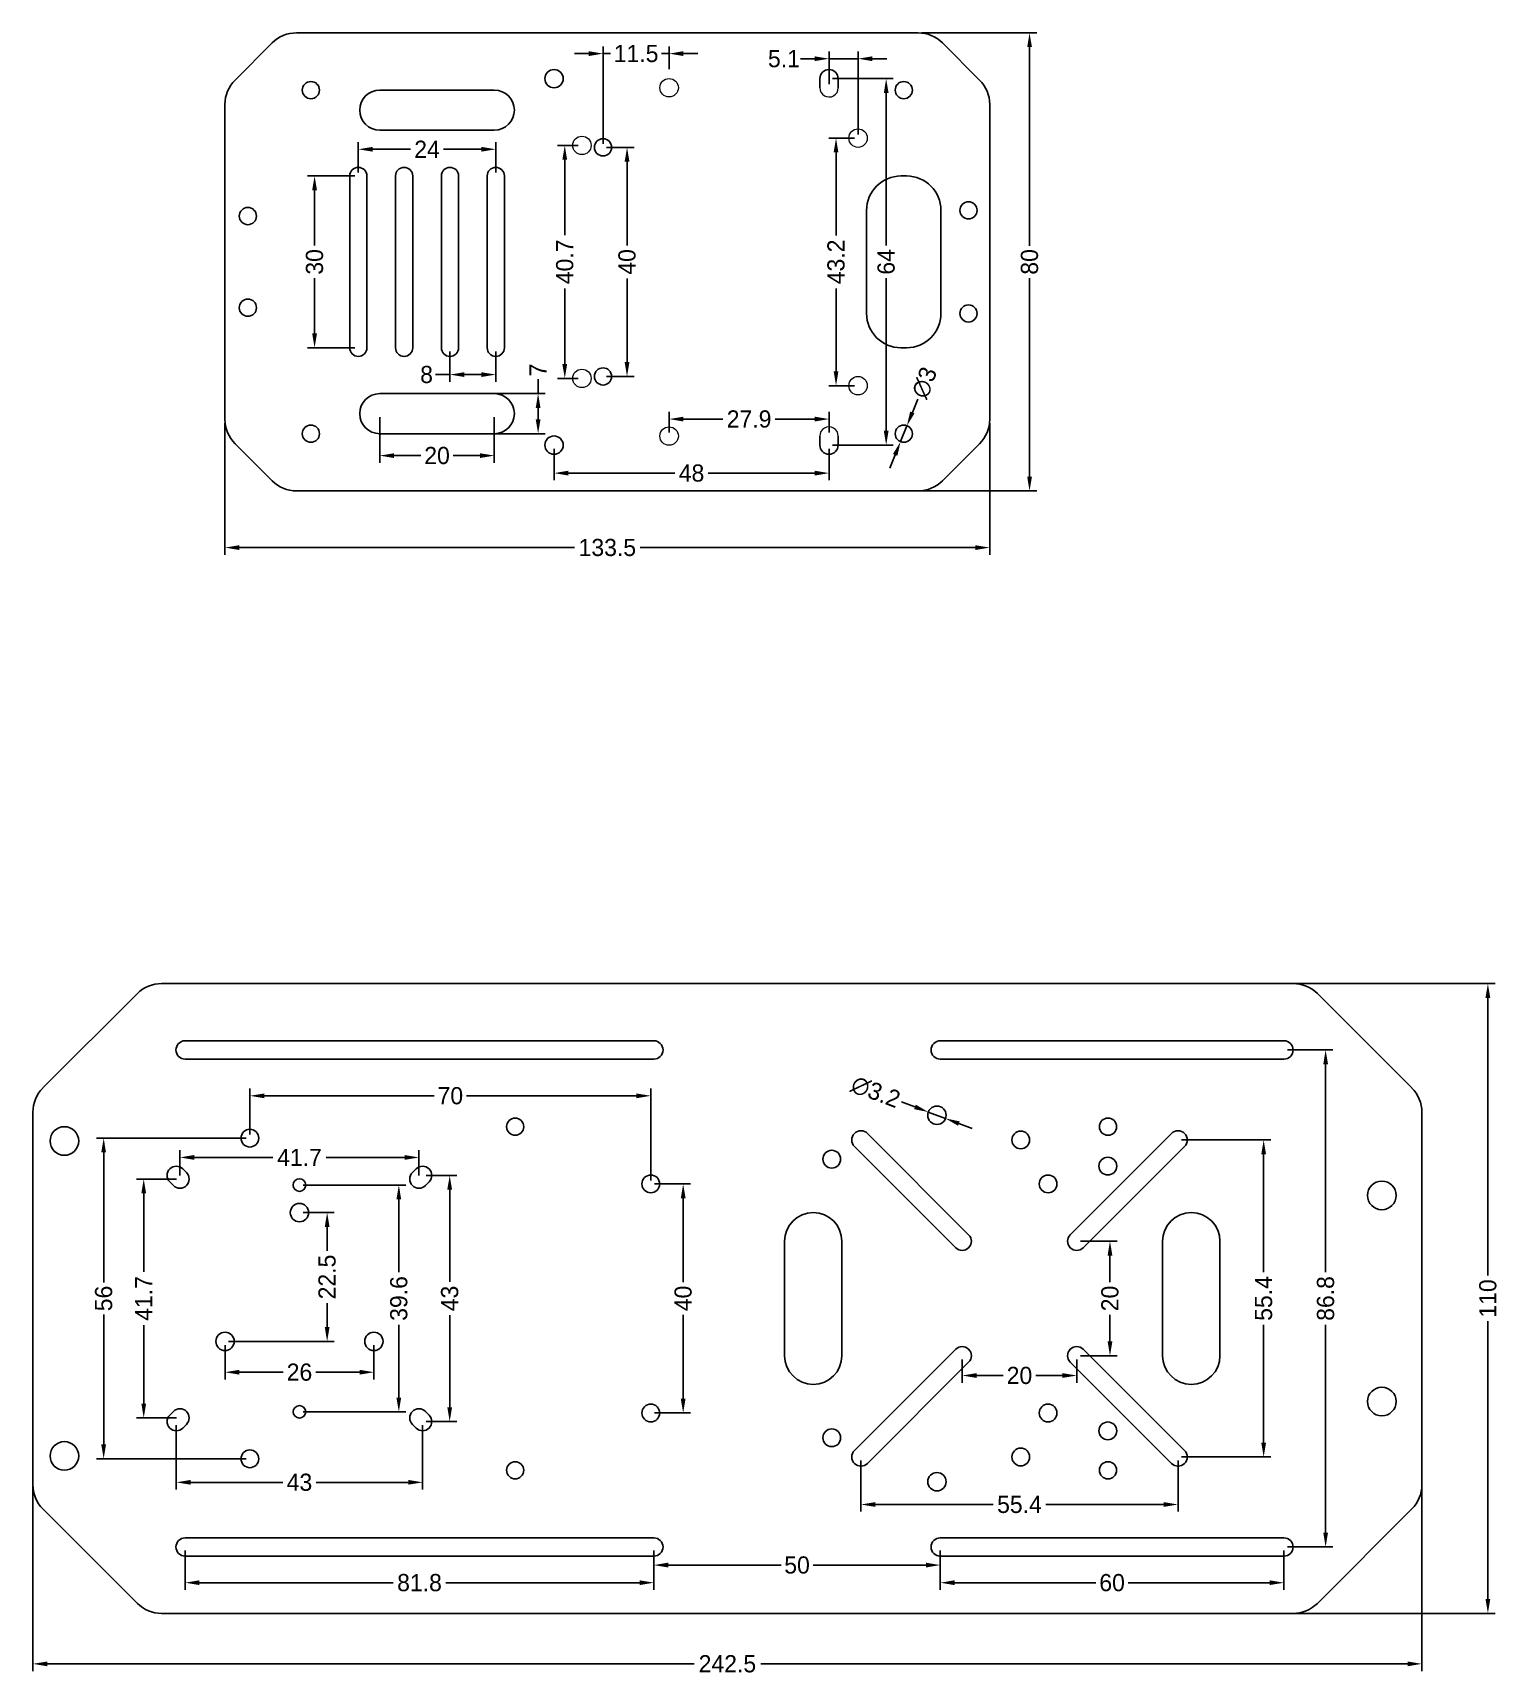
# Model space of a CAD drawing. Header units: millimetres. Extents: x 1104 to 1360, y 355 to 642.
import ezdxf

# ---------------------------------------------------------------- set-up
doc = ezdxf.new("R2010")
doc.units = ezdxf.units.MM
doc.styles.get("Standard").update_dxf_attribs({"font": ''})
doc.styles.get('Standard').set_extended_font_data('华康圆体W3(P)')
doc.dimstyles.new('ISO-25', dxfattribs={"dimtxt": 3, "dimasz": 2.5, "dimexe": 1.25, "dimexo": 0.625, "dimtad": 0, "dimdec": 1, "dimdsep": 46, "dimtxsty": 'Standard', "dimcen": 2.5, "dimadec": 0, "dimazin": 0, "dimtfac": 1, "dimtdec": 1, "dimtmove": 0, "dimatfit": 3, "dimfxl": 1, "dimarcsym": 0})

# ---------------------------------------------------------------- blocks, each defined once
blk = doc.blocks.new('*D65')
at = {"color": 0, "lineweight": -2}
for p, q in [((1298.79, 476.12), (1359.29, 476.12)), ((1358.04, 473.62), (1358.04, 425.11)), ((1358.04, 368.62), (1358.04, 417.13)), ((1298.79, 366.12), (1359.29, 366.12))]:
    blk.add_line(p, q, dxfattribs=at)
at = {"color": 0}
for points in [[(1357.62, 473.62), (1358.45, 473.62), (1358.04, 476.12)], [(1357.62, 368.62), (1358.45, 368.62), (1358.04, 366.12)]]:
    blk.add_solid(points, dxfattribs=at)
at = {"layer": 'Defpoints', "color": 0}
for p in [(1298.17, 476.12), (1298.17, 366.12), (1358.04, 366.12)]:
    blk.add_point(p, dxfattribs=at)
at = {"color": 0, "insert": (1358.04, 421.12), "char_height": 3, "attachment_point": 5, "rotation": 90}
blk.add_mtext('110', dxfattribs=at)
blk = doc.blocks.new('*D66')
at = {"color": 0, "lineweight": -2}
for p, q in [((1104.02, 420.49), (1104.02, 356.06)), ((1346.52, 420.49), (1346.52, 356.06)), ((1106.52, 357.31), (1219.44, 357.31)), ((1344.02, 357.31), (1231.09, 357.31))]:
    blk.add_line(p, q, dxfattribs=at)
at = {"color": 0}
for points in [[(1106.52, 357.72), (1106.52, 356.89), (1104.02, 357.31)], [(1344.02, 357.72), (1344.02, 356.89), (1346.52, 357.31)]]:
    blk.add_solid(points, dxfattribs=at)
at = {"layer": 'Defpoints', "color": 0}
for p in [(1104.02, 421.12), (1346.52, 421.12), (1104.02, 357.31)]:
    blk.add_point(p, dxfattribs=at)
at = {"color": 0, "insert": (1225.27, 357.31), "char_height": 3, "attachment_point": 5}
blk.add_mtext('242.5', dxfattribs=at)
blk = doc.blocks.new('*D68')
at = {"color": 0, "lineweight": -2}
for p, q in [((1259.2, 642.14), (1279.27, 642.14)), ((1278.02, 639.64), (1278.02, 604.97)), ((1278.02, 564.64), (1278.02, 599.3)), ((1259.2, 562.14), (1279.27, 562.14))]:
    blk.add_line(p, q, dxfattribs=at)
at = {"color": 0}
for points in [[(1277.61, 639.64), (1278.44, 639.64), (1278.02, 642.14)], [(1277.61, 564.64), (1278.44, 564.64), (1278.02, 562.14)]]:
    blk.add_solid(points, dxfattribs=at)
at = {"layer": 'Defpoints', "color": 0}
for p in [(1258.57, 642.14), (1258.57, 562.14), (1278.02, 562.14)]:
    blk.add_point(p, dxfattribs=at)
at = {"color": 0, "insert": (1278.02, 602.14), "char_height": 3, "attachment_point": 5, "rotation": 90}
blk.add_mtext('80', dxfattribs=at)
blk = doc.blocks.new('*D69')
at = {"color": 0, "lineweight": -2}
for p, q in [((1176.83, 586.51), (1176.83, 581.21)), ((1184.83, 586.51), (1184.83, 581.21)), ((1176.83, 582.46), (1174.33, 582.46)), ((1182.33, 582.46), (1179.33, 582.46))]:
    blk.add_line(p, q, dxfattribs=at)
at = {"color": 0}
for points in [[(1179.33, 582.87), (1179.33, 582.04), (1176.83, 582.46)], [(1182.33, 582.87), (1182.33, 582.04), (1184.83, 582.46)]]:
    blk.add_solid(points, dxfattribs=at)
at = {"layer": 'Defpoints', "color": 0}
for p in [(1176.83, 587.14), (1184.83, 587.14), (1176.83, 582.46)]:
    blk.add_point(p, dxfattribs=at)
at = {"color": 0, "insert": (1172.75, 582.46), "char_height": 3, "attachment_point": 5}
blk.add_mtext('8', dxfattribs=at)
blk = doc.blocks.new('*D70')
at = {"color": 0, "lineweight": -2}
for p, q in [((1304.57, 448.8), (1320.14, 448.8)), ((1318.89, 446.3), (1318.89, 425.72)), ((1318.89, 395.94), (1318.89, 416.52)), ((1304.57, 393.44), (1320.14, 393.44))]:
    blk.add_line(p, q, dxfattribs=at)
at = {"color": 0}
for points in [[(1318.48, 446.3), (1319.31, 446.3), (1318.89, 448.8)], [(1318.48, 395.94), (1319.31, 395.94), (1318.89, 393.44)]]:
    blk.add_solid(points, dxfattribs=at)
at = {"layer": 'Defpoints', "color": 0}
for p in [(1303.94, 448.8), (1303.94, 393.44), (1318.89, 393.44)]:
    blk.add_point(p, dxfattribs=at)
at = {"color": 0, "insert": (1318.89, 421.12), "char_height": 3, "attachment_point": 5, "rotation": 90}
blk.add_mtext('55.4', dxfattribs=at)
blk = doc.blocks.new('*D71')
at = {"color": 0, "lineweight": -2}
for p, q in [((1286.89, 431.12), (1293.31, 431.12)), ((1292.06, 428.62), (1292.06, 423.96)), ((1292.06, 413.62), (1292.06, 418.28)), ((1286.89, 411.12), (1293.31, 411.12))]:
    blk.add_line(p, q, dxfattribs=at)
at = {"color": 0}
for points in [[(1291.65, 428.62), (1292.48, 428.62), (1292.06, 431.12)], [(1291.65, 413.62), (1292.48, 413.62), (1292.06, 411.12)]]:
    blk.add_solid(points, dxfattribs=at)
at = {"layer": 'Defpoints', "color": 0}
for p in [(1286.26, 431.12), (1286.26, 411.12), (1292.06, 411.12)]:
    blk.add_point(p, dxfattribs=at)
at = {"color": 0, "insert": (1292.06, 421.12), "char_height": 3, "attachment_point": 5, "rotation": 90}
blk.add_mtext('20', dxfattribs=at)
blk = doc.blocks.new('*D72')
at = {"color": 0, "lineweight": -2}
for p, q in [((1266.26, 410.49), (1266.26, 406.41)), ((1286.26, 410.49), (1286.26, 406.41)), ((1268.76, 407.66), (1273.43, 407.66)), ((1283.76, 407.66), (1279.1, 407.66))]:
    blk.add_line(p, q, dxfattribs=at)
at = {"color": 0}
for points in [[(1268.76, 408.08), (1268.76, 407.25), (1266.26, 407.66)], [(1283.76, 408.08), (1283.76, 407.25), (1286.26, 407.66)]]:
    blk.add_solid(points, dxfattribs=at)
at = {"layer": 'Defpoints', "color": 0}
for p in [(1266.26, 411.12), (1286.26, 411.12), (1266.26, 407.66)]:
    blk.add_point(p, dxfattribs=at)
at = {"color": 0, "insert": (1276.26, 407.66), "char_height": 3, "attachment_point": 5}
blk.add_mtext('20', dxfattribs=at)
blk = doc.blocks.new('*D73')
at = {"color": 0, "lineweight": -2}
for p, q in [((1248.59, 392.82), (1248.59, 383.89)), ((1303.94, 392.82), (1303.94, 383.89)), ((1251.09, 385.14), (1271.66, 385.14)), ((1301.44, 385.14), (1280.86, 385.14))]:
    blk.add_line(p, q, dxfattribs=at)
at = {"color": 0}
for points in [[(1251.09, 385.56), (1251.09, 384.72), (1248.59, 385.14)], [(1301.44, 385.56), (1301.44, 384.72), (1303.94, 385.14)]]:
    blk.add_solid(points, dxfattribs=at)
at = {"layer": 'Defpoints', "color": 0}
for p in [(1248.59, 393.44), (1303.94, 393.44), (1303.94, 385.14)]:
    blk.add_point(p, dxfattribs=at)
at = {"color": 0, "insert": (1276.26, 385.14), "char_height": 3, "attachment_point": 5}
blk.add_mtext('55.4', dxfattribs=at)
blk = doc.blocks.new('*D74')
at = {"color": 0, "lineweight": -2}
for p, q in [((1323.06, 464.52), (1330.96, 464.52)), ((1329.71, 462.02), (1329.71, 425.71)), ((1329.71, 380.22), (1329.71, 416.53)), ((1323.06, 377.72), (1330.96, 377.72))]:
    blk.add_line(p, q, dxfattribs=at)
at = {"color": 0}
for points in [[(1329.3, 462.02), (1330.13, 462.02), (1329.71, 464.52)], [(1329.3, 380.22), (1330.13, 380.22), (1329.71, 377.72)]]:
    blk.add_solid(points, dxfattribs=at)
at = {"layer": 'Defpoints', "color": 0}
for p in [(1322.43, 464.52), (1329.71, 464.52), (1322.43, 377.72)]:
    blk.add_point(p, dxfattribs=at)
at = {"color": 0, "insert": (1329.71, 421.12), "char_height": 3, "attachment_point": 5, "rotation": 90}
blk.add_mtext('86.8', dxfattribs=at)
blk = doc.blocks.new('*D75')
at = {"color": 0, "lineweight": -2}
for p, q in [((1262.43, 377.09), (1262.43, 370.23)), ((1322.43, 377.09), (1322.43, 370.23)), ((1264.93, 371.48), (1289.61, 371.48)), ((1319.93, 371.48), (1295.25, 371.48))]:
    blk.add_line(p, q, dxfattribs=at)
at = {"color": 0}
for points in [[(1264.93, 371.9), (1264.93, 371.07), (1262.43, 371.48)], [(1319.93, 371.9), (1319.93, 371.07), (1322.43, 371.48)]]:
    blk.add_solid(points, dxfattribs=at)
at = {"layer": 'Defpoints', "color": 0}
for p in [(1262.43, 377.72), (1322.43, 377.72), (1262.43, 371.48)]:
    blk.add_point(p, dxfattribs=at)
at = {"color": 0, "insert": (1292.43, 371.48), "char_height": 3, "attachment_point": 5}
blk.add_mtext('60', dxfattribs=at)
blk = doc.blocks.new('*D76')
at = {"color": 0, "lineweight": -2}
for p, q in [((1130.6, 377.09), (1130.6, 370.23)), ((1212.43, 377.09), (1212.43, 370.23)), ((1133.1, 371.48), (1166.93, 371.48)), ((1209.93, 371.48), (1176.11, 371.48))]:
    blk.add_line(p, q, dxfattribs=at)
at = {"color": 0}
for points in [[(1133.1, 371.9), (1133.1, 371.07), (1130.6, 371.48)], [(1209.93, 371.9), (1209.93, 371.07), (1212.43, 371.48)]]:
    blk.add_solid(points, dxfattribs=at)
at = {"layer": 'Defpoints', "color": 0}
for p in [(1130.6, 377.72), (1212.43, 377.72), (1130.6, 371.48)]:
    blk.add_point(p, dxfattribs=at)
at = {"color": 0, "insert": (1171.52, 371.48), "char_height": 3, "attachment_point": 5}
blk.add_mtext('81.8', dxfattribs=at)
blk = doc.blocks.new('*D77')
at = {"color": 0, "lineweight": -2}
for p, q in [((1212.43, 377.09), (1212.43, 373.31)), ((1262.43, 377.09), (1262.43, 373.31)), ((1214.93, 374.56), (1234.63, 374.56)), ((1259.93, 374.56), (1240.24, 374.56))]:
    blk.add_line(p, q, dxfattribs=at)
at = {"color": 0}
for points in [[(1214.93, 374.98), (1214.93, 374.14), (1212.43, 374.56)], [(1259.93, 374.98), (1259.93, 374.14), (1262.43, 374.56)]]:
    blk.add_solid(points, dxfattribs=at)
at = {"layer": 'Defpoints', "color": 0}
for p in [(1212.43, 377.72), (1262.43, 377.72), (1212.43, 374.56)]:
    blk.add_point(p, dxfattribs=at)
at = {"color": 0, "insert": (1237.43, 374.56), "char_height": 3, "attachment_point": 5}
blk.add_mtext('50', dxfattribs=at)
blk = doc.blocks.new('*D79')
at = {"color": 0, "lineweight": -2}
for p, q in [((1172.69, 442.62), (1178.04, 442.62)), ((1176.79, 440.12), (1176.79, 424.02)), ((1176.79, 402.12), (1176.79, 418.21)), ((1172.69, 399.62), (1178.04, 399.62))]:
    blk.add_line(p, q, dxfattribs=at)
at = {"color": 0}
for points in [[(1176.37, 440.12), (1177.2, 440.12), (1176.79, 442.62)], [(1176.37, 402.12), (1177.2, 402.12), (1176.79, 399.62)]]:
    blk.add_solid(points, dxfattribs=at)
at = {"layer": 'Defpoints', "color": 0}
for p in [(1172.06, 442.62), (1172.06, 399.62), (1176.79, 399.62)]:
    blk.add_point(p, dxfattribs=at)
at = {"color": 0, "insert": (1176.79, 421.12), "char_height": 3, "attachment_point": 5, "rotation": 90}
blk.add_mtext('43', dxfattribs=at)
blk = doc.blocks.new('*D80')
at = {"color": 0, "lineweight": -2}
for p, q in [((1129.06, 398.99), (1129.06, 387.76)), ((1172.06, 398.99), (1172.06, 387.76)), ((1131.56, 389.01), (1147.66, 389.01)), ((1169.56, 389.01), (1153.47, 389.01))]:
    blk.add_line(p, q, dxfattribs=at)
at = {"color": 0}
for points in [[(1131.56, 389.43), (1131.56, 388.6), (1129.06, 389.01)], [(1169.56, 389.43), (1169.56, 388.6), (1172.06, 389.01)]]:
    blk.add_solid(points, dxfattribs=at)
at = {"layer": 'Defpoints', "color": 0}
for p in [(1129.06, 399.62), (1172.06, 399.62), (1172.06, 389.01)]:
    blk.add_point(p, dxfattribs=at)
at = {"color": 0, "insert": (1150.56, 389.01), "char_height": 3, "attachment_point": 5}
blk.add_mtext('43', dxfattribs=at)
blk = doc.blocks.new('*D81')
at = {"color": 0, "lineweight": -2}
for p, q in [((1129.7, 442.6), (1129.7, 447)), ((1132.2, 445.75), (1145.92, 445.75)), ((1168.92, 445.75), (1155.2, 445.75)), ((1171.42, 442.6), (1171.42, 447))]:
    blk.add_line(p, q, dxfattribs=at)
at = {"color": 0}
for points in [[(1132.2, 446.17), (1132.2, 445.33), (1129.7, 445.75)], [(1168.92, 446.17), (1168.92, 445.33), (1171.42, 445.75)]]:
    blk.add_solid(points, dxfattribs=at)
at = {"layer": 'Defpoints', "color": 0}
for p in [(1171.42, 445.75), (1129.7, 441.98), (1171.42, 441.98)]:
    blk.add_point(p, dxfattribs=at)
at = {"color": 0, "insert": (1150.56, 445.75), "char_height": 3, "attachment_point": 5}
blk.add_mtext('41.7', dxfattribs=at)
blk = doc.blocks.new('*D82')
at = {"color": 0, "lineweight": -2}
for p, q in [((1129.08, 441.98), (1122.12, 441.98)), ((1123.37, 439.48), (1123.37, 425.76)), ((1123.37, 402.76), (1123.37, 416.48)), ((1129.08, 400.26), (1122.12, 400.26))]:
    blk.add_line(p, q, dxfattribs=at)
at = {"color": 0}
for points in [[(1122.96, 439.48), (1123.79, 439.48), (1123.37, 441.98)], [(1122.96, 402.76), (1123.79, 402.76), (1123.37, 400.26)]]:
    blk.add_solid(points, dxfattribs=at)
at = {"layer": 'Defpoints', "color": 0}
for p in [(1129.7, 441.98), (1123.37, 400.26), (1129.7, 400.26)]:
    blk.add_point(p, dxfattribs=at)
at = {"color": 0, "insert": (1123.37, 421.12), "char_height": 3, "attachment_point": 5, "rotation": 90}
blk.add_mtext('41.7', dxfattribs=at)
blk = doc.blocks.new('*D83')
at = {"color": 0, "lineweight": -2}
for p, q in [((1151.19, 436.12), (1156.64, 436.12)), ((1155.39, 433.62), (1155.39, 429.43)), ((1155.39, 416.12), (1155.39, 420.3)), ((1138.2, 413.62), (1156.64, 413.62))]:
    blk.add_line(p, q, dxfattribs=at)
at = {"color": 0}
for points in [[(1154.98, 433.62), (1155.81, 433.62), (1155.39, 436.12)], [(1154.98, 416.12), (1155.81, 416.12), (1155.39, 413.62)]]:
    blk.add_solid(points, dxfattribs=at)
at = {"layer": 'Defpoints', "color": 0}
for p in [(1150.56, 436.12), (1137.57, 413.62), (1155.39, 413.62)]:
    blk.add_point(p, dxfattribs=at)
at = {"color": 0, "insert": (1155.39, 424.87), "char_height": 3, "attachment_point": 5, "rotation": 90}
blk.add_mtext('22.5', dxfattribs=at)
blk = doc.blocks.new('*D84')
at = {"color": 0, "lineweight": -2}
for p, q in [((1137.57, 412.99), (1137.57, 406.99)), ((1163.55, 412.99), (1163.55, 406.99)), ((1140.07, 408.24), (1147.73, 408.24)), ((1161.05, 408.24), (1153.39, 408.24))]:
    blk.add_line(p, q, dxfattribs=at)
at = {"color": 0}
for points in [[(1140.07, 408.66), (1140.07, 407.82), (1137.57, 408.24)], [(1161.05, 408.66), (1161.05, 407.82), (1163.55, 408.24)]]:
    blk.add_solid(points, dxfattribs=at)
at = {"layer": 'Defpoints', "color": 0}
for p in [(1137.57, 413.62), (1163.55, 413.62), (1137.57, 408.24)]:
    blk.add_point(p, dxfattribs=at)
at = {"color": 0, "insert": (1150.56, 408.24), "char_height": 3, "attachment_point": 5}
blk.add_mtext('26', dxfattribs=at)
blk = doc.blocks.new('*D85')
at = {"color": 0, "lineweight": -2}
for p, q in [((1151.19, 440.92), (1169.16, 440.92)), ((1167.91, 438.42), (1167.91, 425.71)), ((1167.91, 403.82), (1167.91, 416.53)), ((1151.19, 401.32), (1169.16, 401.32))]:
    blk.add_line(p, q, dxfattribs=at)
at = {"color": 0}
for points in [[(1167.49, 438.42), (1168.32, 438.42), (1167.91, 440.92)], [(1167.49, 403.82), (1168.32, 403.82), (1167.91, 401.32)]]:
    blk.add_solid(points, dxfattribs=at)
at = {"layer": 'Defpoints', "color": 0}
for p in [(1150.56, 440.92), (1167.91, 440.92), (1150.56, 401.32)]:
    blk.add_point(p, dxfattribs=at)
at = {"color": 0, "insert": (1167.91, 421.12), "char_height": 3, "attachment_point": 5, "rotation": 90}
blk.add_mtext('39.6', dxfattribs=at)
blk = doc.blocks.new('*D86')
at = {"color": 0, "lineweight": -2}
for p, q in [((1212.52, 441.12), (1218.8, 441.12)), ((1217.55, 438.62), (1217.55, 423.99)), ((1217.55, 403.62), (1217.55, 418.24)), ((1212.52, 401.12), (1218.8, 401.12))]:
    blk.add_line(p, q, dxfattribs=at)
at = {"color": 0}
for points in [[(1217.13, 438.62), (1217.97, 438.62), (1217.55, 441.12)], [(1217.13, 403.62), (1217.97, 403.62), (1217.55, 401.12)]]:
    blk.add_solid(points, dxfattribs=at)
at = {"layer": 'Defpoints', "color": 0}
for p in [(1211.9, 441.12), (1217.55, 441.12), (1211.9, 401.12)]:
    blk.add_point(p, dxfattribs=at)
at = {"color": 0, "insert": (1217.55, 421.12), "char_height": 3, "attachment_point": 5, "rotation": 90}
blk.add_mtext('40', dxfattribs=at)
blk = doc.blocks.new('*D87')
at = {"color": 0, "lineweight": -2}
for p, q in [((1141.27, 449.12), (1115.13, 449.12)), ((1116.38, 446.62), (1116.38, 423.92)), ((1116.38, 395.62), (1116.38, 418.32)), ((1141.27, 393.12), (1115.13, 393.12))]:
    blk.add_line(p, q, dxfattribs=at)
at = {"color": 0}
for points in [[(1115.96, 446.62), (1116.79, 446.62), (1116.38, 449.12)], [(1115.96, 395.62), (1116.79, 395.62), (1116.38, 393.12)]]:
    blk.add_solid(points, dxfattribs=at)
at = {"layer": 'Defpoints', "color": 0}
for p in [(1116.38, 449.12), (1141.9, 449.12), (1141.9, 393.12)]:
    blk.add_point(p, dxfattribs=at)
at = {"color": 0, "insert": (1116.38, 421.12), "char_height": 3, "attachment_point": 5, "rotation": 90}
blk.add_mtext('56', dxfattribs=at)
blk = doc.blocks.new('*D88')
at = {"color": 0, "lineweight": -2}
for p, q in [((1141.9, 449.74), (1141.9, 457.76)), ((1144.4, 456.51), (1174.05, 456.51)), ((1209.4, 456.51), (1179.74, 456.51)), ((1211.9, 441.74), (1211.9, 457.76))]:
    blk.add_line(p, q, dxfattribs=at)
at = {"color": 0}
for points in [[(1144.4, 456.92), (1144.4, 456.09), (1141.9, 456.51)], [(1209.4, 456.92), (1209.4, 456.09), (1211.9, 456.51)]]:
    blk.add_solid(points, dxfattribs=at)
at = {"layer": 'Defpoints', "color": 0}
for p in [(1211.9, 456.51), (1141.9, 449.12), (1211.9, 441.12)]:
    blk.add_point(p, dxfattribs=at)
at = {"color": 0, "insert": (1176.9, 456.51), "char_height": 3, "attachment_point": 5}
blk.add_mtext('70', dxfattribs=at)
blk = doc.blocks.new('*D89')
at = {"color": 0, "lineweight": -2}
for p, q in [((1160.2, 617.14), (1151.95, 617.14)), ((1153.2, 614.64), (1153.2, 604.99)), ((1153.2, 589.64), (1153.2, 599.29)), ((1160.2, 587.14), (1151.95, 587.14))]:
    blk.add_line(p, q, dxfattribs=at)
at = {"color": 0}
for points in [[(1152.78, 614.64), (1153.62, 614.64), (1153.2, 617.14)], [(1152.78, 589.64), (1153.62, 589.64), (1153.2, 587.14)]]:
    blk.add_solid(points, dxfattribs=at)
at = {"layer": 'Defpoints', "color": 0}
for p in [(1153.2, 617.14), (1160.83, 617.14), (1160.83, 587.14)]:
    blk.add_point(p, dxfattribs=at)
at = {"color": 0, "insert": (1153.2, 602.14), "char_height": 3, "attachment_point": 5, "rotation": 90}
blk.add_mtext('30', dxfattribs=at)
blk = doc.blocks.new('*D90')
at = {"color": 0, "lineweight": -2}
for p, q in [((1164.58, 575.01), (1164.58, 567.06)), ((1184.58, 575.01), (1184.58, 567.06)), ((1167.08, 568.31), (1171.74, 568.31)), ((1182.08, 568.31), (1177.42, 568.31))]:
    blk.add_line(p, q, dxfattribs=at)
at = {"color": 0}
for points in [[(1167.08, 568.72), (1167.08, 567.89), (1164.58, 568.31)], [(1182.08, 568.72), (1182.08, 567.89), (1184.58, 568.31)]]:
    blk.add_solid(points, dxfattribs=at)
at = {"layer": 'Defpoints', "color": 0}
for p in [(1164.58, 575.64), (1184.58, 575.64), (1164.58, 568.31)]:
    blk.add_point(p, dxfattribs=at)
at = {"color": 0, "insert": (1174.58, 568.31), "char_height": 3, "attachment_point": 5}
blk.add_mtext('20', dxfattribs=at)
blk = doc.blocks.new('*D91')
at = {"color": 0, "lineweight": -2}
for p, q in [((1192.22, 579.14), (1192.22, 581.64)), ((1179.94, 579.14), (1193.47, 579.14)), ((1192.22, 574.64), (1192.22, 576.64)), ((1179.94, 572.14), (1193.47, 572.14))]:
    blk.add_line(p, q, dxfattribs=at)
at = {"color": 0}
for points in [[(1191.81, 576.64), (1192.64, 576.64), (1192.22, 579.14)], [(1191.81, 574.64), (1192.64, 574.64), (1192.22, 572.14)]]:
    blk.add_solid(points, dxfattribs=at)
at = {"layer": 'Defpoints', "color": 0}
for p in [(1179.31, 579.14), (1192.22, 579.14), (1179.31, 572.14)]:
    blk.add_point(p, dxfattribs=at)
at = {"color": 0, "insert": (1192.22, 583.25), "char_height": 3, "attachment_point": 5, "rotation": 90}
blk.add_mtext('7', dxfattribs=at)
blk = doc.blocks.new('*D92')
at = {"color": 0, "lineweight": -2}
for p, q in [((1160.83, 617.76), (1160.83, 623.06)), ((1184.83, 617.76), (1184.83, 623.06)), ((1163.33, 621.81), (1169.94, 621.81)), ((1182.33, 621.81), (1175.72, 621.81))]:
    blk.add_line(p, q, dxfattribs=at)
at = {"color": 0}
for points in [[(1163.33, 622.22), (1163.33, 621.39), (1160.83, 621.81)], [(1182.33, 622.22), (1182.33, 621.39), (1184.83, 621.81)]]:
    blk.add_solid(points, dxfattribs=at)
at = {"layer": 'Defpoints', "color": 0}
for p in [(1184.83, 621.81), (1160.83, 617.14), (1184.83, 617.14)]:
    blk.add_point(p, dxfattribs=at)
at = {"color": 0, "insert": (1172.83, 621.81), "char_height": 3, "attachment_point": 5}
blk.add_mtext('24', dxfattribs=at)
blk = doc.blocks.new('*D94')
at = {"color": 0, "lineweight": -2}
for p, q in [((1204.18, 622.14), (1209, 622.14)), ((1207.75, 619.64), (1207.75, 605.01)), ((1207.75, 584.64), (1207.75, 599.26)), ((1204.18, 582.14), (1209, 582.14))]:
    blk.add_line(p, q, dxfattribs=at)
at = {"color": 0}
for points in [[(1207.33, 619.64), (1208.17, 619.64), (1207.75, 622.14)], [(1207.33, 584.64), (1208.17, 584.64), (1207.75, 582.14)]]:
    blk.add_solid(points, dxfattribs=at)
at = {"layer": 'Defpoints', "color": 0}
for p in [(1203.56, 622.14), (1203.56, 582.14), (1207.75, 582.14)]:
    blk.add_point(p, dxfattribs=at)
at = {"color": 0, "insert": (1207.75, 602.14), "char_height": 3, "attachment_point": 5, "rotation": 90}
blk.add_mtext('40', dxfattribs=at)
blk = doc.blocks.new('*D98')
at = {"color": 0, "lineweight": -2}
for p, q in [((1240.51, 637.62), (1238.01, 637.62)), ((1243.01, 633.18), (1243.01, 638.87)), ((1248.09, 637.62), (1243.01, 637.62)), ((1248.09, 624.38), (1248.09, 638.87)), ((1250.59, 637.62), (1253.09, 637.62))]:
    blk.add_line(p, q, dxfattribs=at)
at = {"color": 0}
for points in [[(1240.51, 638.04), (1240.51, 637.2), (1243.01, 637.62)], [(1250.59, 638.04), (1250.59, 637.2), (1248.09, 637.62)]]:
    blk.add_solid(points, dxfattribs=at)
at = {"layer": 'Defpoints', "color": 0}
for p in [(1243.01, 637.62), (1243.01, 632.55), (1248.09, 623.75)]:
    blk.add_point(p, dxfattribs=at)
at = {"color": 0, "insert": (1235.14, 637.62), "char_height": 3, "attachment_point": 5}
blk.add_mtext('5.1', dxfattribs=at)
blk = doc.blocks.new('*D99')
at = {"color": 0, "lineweight": -2}
for p, q in [((1203.56, 622.76), (1203.56, 639.76)), ((1215.1, 635.78), (1215.1, 639.76)), ((1201.06, 638.51), (1198.56, 638.51)), ((1203.56, 638.51), (1204.88, 638.51)), ((1215.1, 638.51), (1213.78, 638.51)), ((1217.6, 638.51), (1220.1, 638.51))]:
    blk.add_line(p, q, dxfattribs=at)
at = {"color": 0}
for points in [[(1201.06, 638.93), (1201.06, 638.09), (1203.56, 638.51)], [(1217.6, 638.93), (1217.6, 638.09), (1215.1, 638.51)]]:
    blk.add_solid(points, dxfattribs=at)
at = {"layer": 'Defpoints', "color": 0}
for p in [(1203.56, 638.51), (1215.1, 635.15), (1203.56, 622.14)]:
    blk.add_point(p, dxfattribs=at)
at = {"color": 0, "insert": (1209.33, 638.51), "char_height": 3, "attachment_point": 5}
blk.add_mtext('11.5', dxfattribs=at)
blk = doc.blocks.new('*D100')
at = {"color": 0, "lineweight": -2}
for p, q in [((1258.5, 578.16), (1257.56, 575.85)), ((1255.5, 570.75), (1256.62, 573.53)), ((1254.56, 568.43), (1253.62, 566.11))]:
    blk.add_line(p, q, dxfattribs=at)
at = {"color": 0}
for points in [[(1257.17, 576), (1257.94, 575.69), (1256.62, 573.53)], [(1254.17, 568.59), (1254.95, 568.27), (1255.5, 570.75)]]:
    blk.add_solid(points, dxfattribs=at)
at = {"layer": 'Defpoints', "color": 0}
for p in [(1255.5, 570.75), (1256.62, 573.53)]:
    blk.add_point(p, dxfattribs=at)
at = {"color": 0, "insert": (1259.66, 581.05), "char_height": 3, "attachment_point": 5, "rotation": 67.9911}
blk.add_mtext('∅3', dxfattribs=at)
blk = doc.blocks.new('*D101')
at = {"color": 0, "lineweight": -2}
for p, q in [((1255.68, 455.46), (1258.02, 454.57)), ((1263.35, 452.55), (1260.35, 453.68)), ((1265.68, 451.66), (1268.02, 450.78))]:
    blk.add_line(p, q, dxfattribs=at)
at = {"color": 0}
for points in [[(1258.16, 454.96), (1257.87, 454.18), (1260.35, 453.68)], [(1265.83, 452.05), (1265.54, 451.28), (1263.35, 452.55)]]:
    blk.add_solid(points, dxfattribs=at)
at = {"layer": 'Defpoints', "color": 0}
for p in [(1260.35, 453.68), (1263.35, 452.55)]:
    blk.add_point(p, dxfattribs=at)
at = {"color": 0, "insert": (1251.15, 457.17), "char_height": 3, "attachment_point": 5, "rotation": 339.2474}
blk.add_mtext('∅3.2', dxfattribs=at)
blk = doc.blocks.new('*D103')
at = {"color": 0, "lineweight": -2}
for p, q in [((1137.56, 574), (1137.56, 551)), ((1271.06, 574), (1271.06, 551)), ((1140.06, 552.25), (1198.59, 552.25)), ((1268.56, 552.25), (1210.03, 552.25))]:
    blk.add_line(p, q, dxfattribs=at)
at = {"color": 0}
for points in [[(1140.06, 552.66), (1140.06, 551.83), (1137.56, 552.25)], [(1268.56, 552.66), (1268.56, 551.83), (1271.06, 552.25)]]:
    blk.add_solid(points, dxfattribs=at)
at = {"layer": 'Defpoints', "color": 0}
for p in [(1137.56, 574.62), (1271.06, 574.62), (1271.06, 552.25)]:
    blk.add_point(p, dxfattribs=at)
at = {"color": 0, "insert": (1204.31, 552.25), "char_height": 3, "attachment_point": 5}
blk.add_mtext('133.5', dxfattribs=at)
blk = doc.blocks.new('*D104')
at = {"color": 0, "lineweight": -2}
for p, q in [((1243.64, 634.14), (1254.24, 634.14)), ((1252.99, 631.64), (1252.99, 605.01)), ((1252.99, 572.64), (1252.99, 599.27)), ((1243.64, 570.14), (1254.24, 570.14))]:
    blk.add_line(p, q, dxfattribs=at)
at = {"color": 0}
for points in [[(1252.58, 631.64), (1253.41, 631.64), (1252.99, 634.14)], [(1252.58, 572.64), (1253.41, 572.64), (1252.99, 570.14)]]:
    blk.add_solid(points, dxfattribs=at)
at = {"layer": 'Defpoints', "color": 0}
for p in [(1243.01, 634.14), (1243.01, 570.14), (1252.99, 570.14)]:
    blk.add_point(p, dxfattribs=at)
at = {"color": 0, "insert": (1252.99, 602.14), "char_height": 3, "attachment_point": 5, "rotation": 90}
blk.add_mtext('64', dxfattribs=at)
blk = doc.blocks.new('*D105')
at = {"color": 0, "lineweight": -2}
for p, q in [((1195.01, 569.51), (1195.01, 564)), ((1243.01, 569.51), (1243.01, 564)), ((1197.51, 565.25), (1216.12, 565.25)), ((1240.51, 565.25), (1221.9, 565.25))]:
    blk.add_line(p, q, dxfattribs=at)
at = {"color": 0}
for points in [[(1197.51, 565.67), (1197.51, 564.83), (1195.01, 565.25)], [(1240.51, 565.67), (1240.51, 564.83), (1243.01, 565.25)]]:
    blk.add_solid(points, dxfattribs=at)
at = {"layer": 'Defpoints', "color": 0}
for p in [(1195.01, 570.14), (1243.01, 570.14), (1195.01, 565.25)]:
    blk.add_point(p, dxfattribs=at)
at = {"color": 0, "insert": (1219.01, 565.25), "char_height": 3, "attachment_point": 5}
blk.add_mtext('48', dxfattribs=at)
blk = doc.blocks.new('*D106')
at = {"color": 0, "lineweight": -2}
for p, q in [((1215.1, 572.35), (1215.1, 575.94)), ((1217.6, 574.69), (1224.48, 574.69)), ((1240.51, 574.69), (1233.63, 574.69)), ((1243.01, 572.35), (1243.01, 575.94))]:
    blk.add_line(p, q, dxfattribs=at)
at = {"color": 0}
for points in [[(1217.6, 575.11), (1217.6, 574.27), (1215.1, 574.69)], [(1240.51, 575.11), (1240.51, 574.27), (1243.01, 574.69)]]:
    blk.add_solid(points, dxfattribs=at)
at = {"layer": 'Defpoints', "color": 0}
for p in [(1243.01, 574.69), (1215.1, 571.72), (1243.01, 571.72)]:
    blk.add_point(p, dxfattribs=at)
at = {"color": 0, "insert": (1229.06, 574.69), "char_height": 3, "attachment_point": 5}
blk.add_mtext('27.9', dxfattribs=at)
blk = doc.blocks.new('*D107')
at = {"color": 0, "lineweight": -2}
for p, q in [((1199.24, 622.48), (1195.63, 622.48)), ((1196.88, 619.98), (1196.88, 606.78)), ((1196.88, 584.29), (1196.88, 597.5)), ((1199.24, 581.79), (1195.63, 581.79))]:
    blk.add_line(p, q, dxfattribs=at)
at = {"color": 0}
for points in [[(1196.46, 619.98), (1197.29, 619.98), (1196.88, 622.48)], [(1196.46, 584.29), (1197.29, 584.29), (1196.88, 581.79)]]:
    blk.add_solid(points, dxfattribs=at)
at = {"layer": 'Defpoints', "color": 0}
for p in [(1199.87, 622.48), (1196.88, 581.79), (1199.87, 581.79)]:
    blk.add_point(p, dxfattribs=at)
at = {"color": 0, "insert": (1196.88, 602.14), "char_height": 3, "attachment_point": 5, "rotation": 90}
blk.add_mtext('40.7', dxfattribs=at)
blk = doc.blocks.new('*D108')
at = {"color": 0, "lineweight": -2}
for p, q in [((1247.46, 623.75), (1242.99, 623.75)), ((1244.24, 621.25), (1244.24, 606.77)), ((1244.24, 583.02), (1244.24, 597.51)), ((1247.46, 580.52), (1242.99, 580.52))]:
    blk.add_line(p, q, dxfattribs=at)
at = {"color": 0}
for points in [[(1243.82, 621.25), (1244.65, 621.25), (1244.24, 623.75)], [(1243.82, 583.02), (1244.65, 583.02), (1244.24, 580.52)]]:
    blk.add_solid(points, dxfattribs=at)
at = {"layer": 'Defpoints', "color": 0}
for p in [(1248.09, 623.75), (1244.24, 580.52), (1248.09, 580.52)]:
    blk.add_point(p, dxfattribs=at)
at = {"color": 0, "insert": (1244.24, 602.14), "char_height": 3, "attachment_point": 5, "rotation": 90}
blk.add_mtext('43.2', dxfattribs=at)

msp = doc.modelspace()

# ---------------------------------------------------------------- linework, layer by layer
for p, q in [((1145.8, 640.38), (1139.32, 633.9)), ((1150.04, 642.14), (1258.57, 642.14)), ((1262.82, 640.38), (1269.3, 633.9)), ((1241.41, 634.14), (1241.4, 632.55)), ((1244.61, 634.14), (1244.62, 632.56)), ((1164.58, 632.14), (1184.58, 632.14)), ((1137.56, 629.65), (1137.56, 574.62)), ((1271.06, 629.65), (1271.06, 574.62)), ((1164.58, 625.14), (1184.58, 625.14)), ((1159.33, 617.14), (1159.33, 587.14)), ((1162.33, 617.14), (1162.33, 587.14)), ((1167.33, 617.14), (1167.33, 587.14)), ((1170.33, 617.14), (1170.33, 587.14)), ((1175.33, 617.14), (1175.33, 587.14)), ((1178.33, 617.14), (1178.33, 587.14)), ((1183.33, 617.14), (1183.33, 587.14)), ((1186.33, 617.14), (1186.33, 587.14)), ((1255.56, 617.14), (1256.56, 617.14)), ((1249.56, 611.14), (1249.56, 593.14)), ((1262.56, 611.14), (1262.56, 593.14)), ((1255.56, 587.14), (1256.56, 587.14)), ((1164.58, 579.14), (1184.58, 579.14)), ((1164.58, 572.14), (1184.58, 572.14)), ((1241.41, 570.14), (1241.4, 571.72)), ((1244.61, 570.14), (1244.62, 571.72)), ((1139.32, 570.38), (1145.8, 563.9)), ((1269.3, 570.38), (1262.82, 563.9)), ((1150.04, 562.14), (1258.57, 562.14)), ((1324.03, 476.12), (1126.5, 476.12)), ((1122.26, 474.36), (1105.77, 457.88)), ((1328.27, 474.36), (1344.76, 457.88)), ((1130.6, 466.12), (1212.43, 466.12)), ((1262.43, 466.12), (1322.43, 466.12)), ((1130.6, 462.92), (1212.43, 462.92)), ((1262.43, 462.92), (1322.43, 462.92)), ((1104.02, 453.63), (1104.02, 388.6)), ((1346.52, 453.63), (1346.52, 388.6)), ((1130.19, 443.75), (1130.83, 443.11)), ((1170.93, 443.75), (1170.29, 443.11)), ((1127.93, 441.49), (1128.57, 440.85)), ((1173.19, 441.49), (1172.55, 440.85)), ((1235.26, 431.12), (1235.26, 411.12)), ((1128.57, 401.39), (1127.93, 400.75)), ((1130.83, 399.13), (1130.19, 398.49)), ((1170.29, 399.13), (1170.93, 398.49)), ((1172.55, 401.39), (1173.19, 400.75)), ((1105.77, 384.36), (1122.26, 367.88)), ((1344.76, 384.36), (1328.27, 367.88)), ((1130.6, 379.32), (1212.43, 379.32)), ((1262.43, 379.32), (1322.43, 379.32)), ((1130.6, 376.12), (1212.43, 376.12)), ((1262.43, 376.12), (1322.43, 376.12)), ((1324.03, 366.12), (1126.5, 366.12))]:
    msp.add_line(p, q)
at = {"color": 7, "linetype": 'Continuous', "lineweight": 25}
for p, q in [((1247.45, 447.66), (1265.13, 429.99)), ((1267.39, 432.25), (1249.72, 449.93)), ((1302.81, 449.93), (1285.13, 432.25)), ((1287.39, 429.99), (1305.07, 447.66)), ((1245.26, 411.12), (1245.26, 431.12)), ((1301.26, 431.12), (1301.26, 411.12)), ((1311.26, 411.12), (1311.26, 431.12)), ((1265.13, 412.25), (1247.45, 394.57)), ((1305.07, 394.57), (1287.39, 412.25)), ((1249.72, 392.31), (1267.39, 409.99)), ((1285.13, 409.99), (1302.81, 392.31))]:
    msp.add_line(p, q, dxfattribs=at)
for centre, radius in [((1195.01, 634.14), 1.6), ((1152.56, 632.14), 1.5), ((1256.06, 632.14), 1.5), ((1203.56, 622.14), 1.5), ((1141.56, 610.14), 1.5), ((1267.36, 611.14), 1.5), ((1141.56, 594.14), 1.5), ((1267.36, 593.14), 1.5), ((1203.56, 582.14), 1.5), ((1152.56, 572.14), 1.5), ((1256.06, 572.14), 1.5), ((1195.01, 570.14), 1.6), ((1109.52, 448.62), 2.5), ((1141.9, 449.12), 1.55), ((1188.22, 451.12), 1.5), ((1291.72, 451.12), 1.5), ((1150.56, 440.92), 1.1), ((1211.9, 441.12), 1.55), ((1339.52, 439.12), 2.5), ((1150.56, 436.12), 1.6), ((1137.57, 413.62), 1.6), ((1163.55, 413.62), 1.6), ((1339.52, 403.12), 2.5), ((1150.56, 401.32), 1.1), ((1211.9, 401.12), 1.55), ((1109.52, 393.62), 2.5), ((1141.9, 393.12), 1.55), ((1188.22, 391.12), 1.5), ((1291.72, 391.12), 1.5)]:
    msp.add_circle(centre, radius)
at = {"color": 7, "linetype": 'Continuous', "lineweight": 15}
for centre in [(1215.1, 632.55), (1248.09, 623.75), (1199.87, 622.48), (1199.87, 581.79), (1248.09, 580.52), (1215.1, 571.72)]:
    msp.add_circle(centre, 1.61, dxfattribs=at)
at = {"color": 7, "linetype": 'Continuous', "lineweight": 25}
for centre, radius in [((1261.85, 453.12), 1.6), ((1276.49, 448.8), 1.55), ((1243.49, 445.44), 1.55), ((1291.69, 444.24), 1.55), ((1281.26, 441.12), 1.55), ((1281.26, 401.12), 1.55), ((1291.69, 398), 1.55), ((1243.49, 396.8), 1.55), ((1276.49, 393.44), 1.55), ((1261.85, 389.12), 1.6)]:
    msp.add_circle(centre, radius, dxfattribs=at)
for centre, radius, start, end in [((1150.04, 636.14), 6, 90, 135), ((1258.57, 636.14), 6, 45, 90), ((1143.56, 629.65), 6, 135, 180), ((1243.01, 634.14), 1.6, 0, 180), ((1265.06, 629.65), 6, 360, 45), ((1164.58, 628.64), 3.5, 90, 270), ((1184.58, 628.64), 3.5, 270, 90), ((1160.83, 617.14), 1.5, 0, 180), ((1168.83, 617.14), 1.5, 0, 180), ((1176.83, 617.14), 1.5, 0, 180), ((1184.83, 617.14), 1.5, 0, 180), ((1255.56, 611.14), 6, 90, 180), ((1256.56, 611.14), 6, 0, 90), ((1255.56, 593.14), 6, 180, 270), ((1256.56, 593.14), 6, 270, 0), ((1160.83, 587.14), 1.5, 180, 0), ((1168.83, 587.14), 1.5, 180, 0), ((1176.83, 587.14), 1.5, 180, 0), ((1184.83, 587.14), 1.5, 180, 0), ((1164.58, 575.64), 3.5, 90, 270), ((1184.58, 575.64), 3.5, 270, 90), ((1143.56, 574.62), 6, 180, 225), ((1265.06, 574.62), 6, 315, 360), ((1243.01, 570.14), 1.6, 180, 0), ((1150.04, 568.14), 6, 225, 270), ((1258.57, 568.14), 6, 270, 315), ((1126.5, 470.12), 6, 90, 135), ((1324.03, 470.12), 6, 45, 90), ((1130.6, 464.52), 1.6, 90, 270), ((1212.43, 464.52), 1.6, 270, 90), ((1262.43, 464.52), 1.6, 90, 270), ((1322.43, 464.52), 1.6, 270, 90), ((1110.02, 453.63), 6, 135, 180), ((1340.52, 453.63), 6, 0, 45), ((1129.06, 442.62), 1.6, 45, 225), ((1129.7, 441.98), 1.6, 225, 45), ((1171.42, 441.98), 1.6, 135, 315), ((1172.06, 442.62), 1.6, 315, 135), ((1129.7, 400.26), 1.6, 315, 135), ((1171.42, 400.26), 1.6, 45, 225), ((1129.06, 399.62), 1.6, 135, 315), ((1172.06, 399.62), 1.6, 225, 45), ((1110.02, 388.6), 6, 180, 225), ((1340.52, 388.6), 6, 315, 0), ((1130.6, 377.72), 1.6, 90, 270), ((1212.43, 377.72), 1.6, 270, 90), ((1262.43, 377.72), 1.6, 90, 270), ((1322.43, 377.72), 1.6, 270, 90), ((1126.5, 372.12), 6, 225, 270), ((1324.03, 372.12), 6, 270, 315)]:
    msp.add_arc(centre, radius, start, end)
at = {"color": 7, "linetype": 'Continuous', "lineweight": 15}
for centre, start, end in [((1243.01, 632.55), 179.4143, 0.2936), ((1243.01, 571.72), 359.7064, 180.5857)]:
    msp.add_arc(centre, 1.61, start, end, dxfattribs=at)
at = {"color": 7, "linetype": 'Continuous', "lineweight": 25}
for centre, radius, start, end in [((1248.59, 448.8), 1.6, 45, 225), ((1303.94, 448.8), 1.6, 315, 135), ((1240.26, 431.12), 5, 0, 180), ((1306.26, 431.12), 5, 0, 180), ((1266.26, 431.12), 1.6, 225, 45), ((1286.26, 431.12), 1.6, 135, 315), ((1240.26, 411.12), 5, 180, 0), ((1266.26, 411.12), 1.6, 315, 135), ((1286.26, 411.12), 1.6, 45, 225), ((1306.26, 411.12), 5, 180, 0), ((1248.59, 393.44), 1.6, 135, 315), ((1303.94, 393.44), 1.6, 225, 45)]:
    msp.add_arc(centre, radius, start, end, dxfattribs=at)

# ---------------------------------------------------------------- dimensions: what is measured, and where the dimension line sits
for base, p1, p2, picture, middle in [((1203.56, 638.51), (1215.1, 635.15), (1203.56, 622.14), '*D99', (1209.33, 638.51)), ((1243.01, 637.62), (1248.09, 623.75), (1243.01, 632.55), '*D98', (1235.14, 637.62)), ((1184.83, 621.81), (1160.83, 617.14), (1184.83, 617.14), '*D92', (1172.83, 621.81)), ((1176.83, 582.46), (1184.83, 587.14), (1176.83, 587.14), '*D69', (1172.75, 582.46)), ((1243.01, 574.69), (1215.1, 571.72), (1243.01, 571.72), '*D106', (1229.06, 574.69)), ((1271.06, 552.25), (1137.56, 574.62), (1271.06, 574.62), '*D103', (1204.31, 552.25)), ((1164.58, 568.31), (1184.58, 575.64), (1164.58, 575.64), '*D90', (1174.58, 568.31)), ((1195.01, 565.25), (1243.01, 570.14), (1195.01, 570.14), '*D105', (1219.01, 565.25)), ((1211.9, 456.51), (1141.9, 449.12), (1211.9, 441.12), '*D88', (1176.9, 456.51)), ((1171.42, 445.75), (1129.7, 441.98), (1171.42, 441.98), '*D81', (1150.56, 445.75)), ((1137.57, 408.24), (1163.55, 413.62), (1137.57, 413.62), '*D84', (1150.56, 408.24)), ((1266.26, 407.66), (1286.26, 411.12), (1266.26, 411.12), '*D72', (1276.26, 407.66)), ((1172.06, 389.01), (1129.06, 399.62), (1172.06, 399.62), '*D80', (1150.56, 389.01)), ((1303.941, 385.14), (1248.5857, 393.44), (1303.941, 393.44), '*D73', (1276.2633, 385.14)), ((1130.6, 371.48), (1212.43, 377.72), (1130.6, 377.72), '*D76', (1171.52, 371.48)), ((1212.43, 374.56), (1262.43, 377.72), (1212.43, 377.72), '*D77', (1237.43, 374.56)), ((1262.43, 371.48), (1322.43, 377.72), (1262.43, 377.72), '*D75', (1292.43, 371.48))]:
    dim = msp.add_linear_dim(base=base, p1=p1, p2=p2, dimstyle='ISO-25')
    dim.commit()
    dim.dimension.update_dxf_attribs({"geometry": picture, "text_midpoint": middle})
for base, p1, p2, picture, middle in [((1278.02, 562.14), (1258.57, 642.14), (1258.57, 562.14), '*D68', (1278.02, 602.14)), ((1252.99, 570.14), (1243.01, 634.14), (1243.01, 570.14), '*D104', (1252.99, 602.14)), ((1196.88, 581.79), (1199.87, 622.48), (1199.87, 581.79), '*D107', (1196.88, 602.14)), ((1244.24, 580.52), (1248.09, 623.75), (1248.09, 580.52), '*D108', (1244.24, 602.14)), ((1207.75, 582.14), (1203.56, 622.14), (1203.56, 582.14), '*D94', (1207.75, 602.14)), ((1153.2, 617.14), (1160.83, 587.14), (1160.83, 617.14), '*D89', (1153.2, 602.14)), ((1192.22, 579.14), (1179.31, 572.14), (1179.31, 579.14), '*D91', (1192.22, 583.25)), ((1329.71, 464.52), (1322.43, 377.72), (1322.43, 464.52), '*D74', (1329.71, 421.12)), ((1116.38, 449.12), (1141.9, 393.12), (1141.9, 449.12), '*D87', (1116.38, 421.12)), ((1318.89, 393.44), (1303.94, 448.8), (1303.94, 393.44), '*D70', (1318.89, 421.12)), ((1123.37, 400.26), (1129.7, 441.98), (1129.7, 400.26), '*D82', (1123.37, 421.12)), ((1176.79, 399.62), (1172.06, 442.62), (1172.06, 399.62), '*D79', (1176.79, 421.12)), ((1167.91, 440.92), (1150.56, 401.32), (1150.56, 440.92), '*D85', (1167.91, 421.12)), ((1217.55, 441.12), (1211.9, 401.12), (1211.9, 441.12), '*D86', (1217.55, 421.12)), ((1155.39, 413.62), (1150.56, 436.12), (1137.57, 413.62), '*D83', (1155.39, 424.87)), ((1292.06, 411.12), (1286.26, 431.12), (1286.26, 411.12), '*D71', (1292.06, 421.12))]:
    dim = msp.add_linear_dim(base=base, p1=p1, p2=p2, angle=90, dimstyle='ISO-25')
    dim.commit()
    dim.dimension.update_dxf_attribs({"geometry": picture, "text_midpoint": middle})
for p1, p2, picture, middle in [((1255.5, 570.75), (1256.62, 573.53), '*D100', (1259.66, 581.05)), ((1263.35, 452.55), (1260.35, 453.68), '*D101', (1251.15, 457.17))]:
    dim = msp.add_diameter_dim_2p(p1=p1, p2=p2, dimstyle='ISO-25')
    dim.commit()
    dim.dimension.update_dxf_attribs({"geometry": picture, "text_midpoint": middle})
dim = msp.add_linear_dim(base=(1358.04, 366.12), p1=(1298.17, 476.12), p2=(1298.17, 366.12), angle=90, dimstyle='ISO-25')
dim.commit()
dim.dimension.update_dxf_attribs({"geometry": '*D65', "text_midpoint": (1358.04, 421.12), "dimtype": 160})
dim = msp.add_linear_dim(base=(1104.02, 357.31), p1=(1346.52, 421.12), p2=(1104.02, 421.12), dimstyle='ISO-25')
dim.commit()
dim.dimension.update_dxf_attribs({"geometry": '*D66', "text_midpoint": (1225.27, 357.31), "dimtype": 160})

doc.saveas('drawing.dxf')
